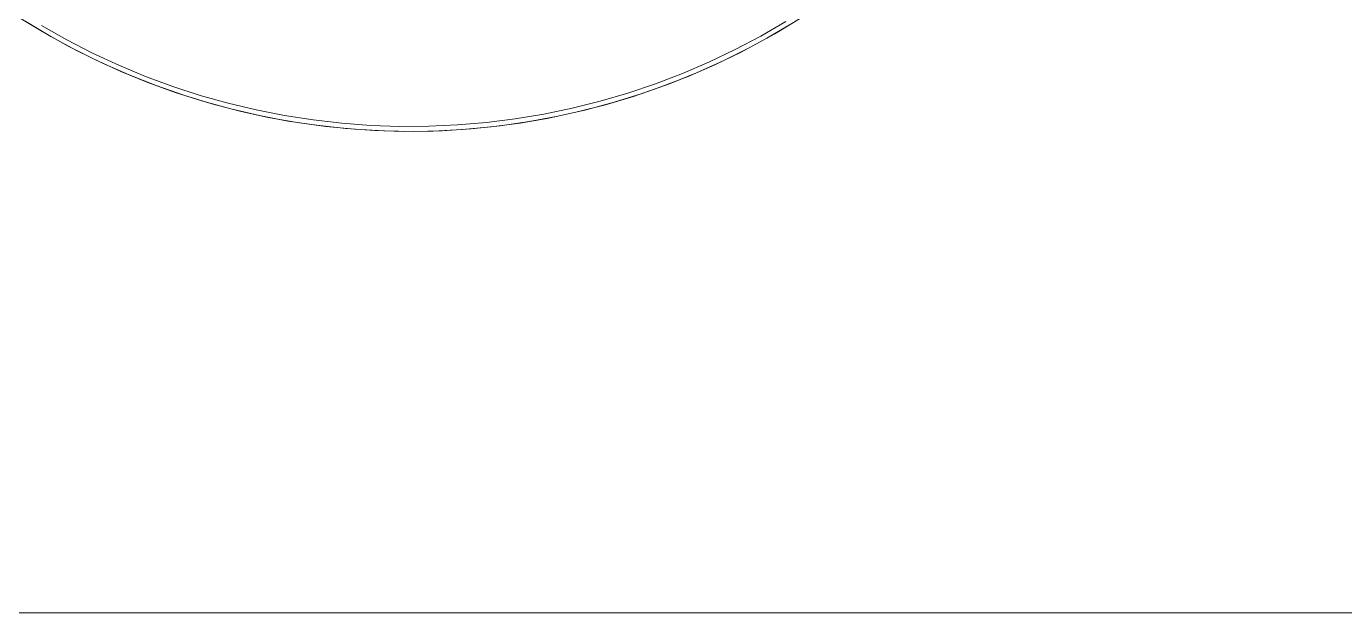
# Model space of a CAD drawing. Header units: millimetres. Extents: x -22227 to 20164, y 15335 to 61747.
# Drawn here: x -6432 to -5887, y 60747 to 60989 of the extents above; entities that cross this region are included whole.
import ezdxf

# ---------------------------------------------------------------- set-up
doc = ezdxf.new("R2010")
doc.units = ezdxf.units.MM
doc.layers.add('M-EQPM', color=7, linetype='Continuous', lineweight=5)

# ---------------------------------------------------------------- blocks, each defined once
blk = doc.blocks.new('DanNong_VRV - OD-A-1-1235631-MẶT BẰNG BỐ TRÍ THIẾT BỊ')
at = {"layer": 'M-EQPM'}
for p, q in [((-885, -311.78), (655, -311.78)), ((655, -311.78), (-885, -311.78)), ((-841.21, -311.78), (585, -311.78)), ((-12.64, -311.78), (-841.21, -311.78)), ((-841.21, -311.78), (-12.64, -311.78)), ((-550.11, -311.78), (-559.7, -311.78)), ((-444.61, -311.78), (-551.61, -311.78)), ((-551.61, -311.78), (-516.96, -311.78)), ((-550.11, -311.78), (-540.53, -311.78)), ((-516.96, -311.78), (-444.63, -311.78)), ((-498.45, -311.78), (-513.84, -311.78)), ((-508.64, -311.78), (485.5, -311.78)), ((-498.45, -311.78), (-483.06, -311.78)), ((-479.91, -311.78), (-276.36, -311.78)), ((-479.91, -311.78), (-463.14, -311.78)), ((-293.14, -311.78), (-463.14, -311.78)), ((-422.03, -311.78), (-383.93, -311.78)), ((-392.46, -311.78), (-325.93, -311.78)), ((-392.46, -311.78), (-325.93, -311.78)), ((-392.08, -311.78), (-387.08, -311.78)), ((-387.75, -311.78), (-365.55, -311.78)), ((-66.64, -311.78), (-387.08, -311.78)), ((-66.64, -311.78), (-387.08, -311.78)), ((-386.64, -311.78), (-381.64, -311.78)), ((-386.64, -311.78), (-381.64, -311.78)), ((-386.64, -311.78), (-381.64, -311.78)), ((-386.64, -311.78), (-381.64, -311.78)), ((-66.64, -311.78), (-381.64, -311.78)), ((-381.64, -311.78), (-66.64, -311.78)), ((-66.64, -311.78), (-381.64, -311.78)), ((-66.64, -311.78), (-381.64, -311.78)), ((-66.64, -311.78), (-381.64, -311.78)), ((-66.64, -311.78), (-381.64, -311.78)), ((-66.64, -311.78), (-381.64, -311.78)), ((-66.64, -311.78), (-381.64, -311.78)), ((-360.62, -311.78), (-280.62, -311.78)), ((-338.3, -311.78), (-307.98, -311.78)), ((-338.26, -311.78), (-307.94, -311.78)), ((-308.14, -311.78), (-246.36, -311.78)), ((-308.14, -311.78), (-246.36, -311.78)), ((-293.14, -311.78), (-276.36, -311.78)), ((-292.46, -311.78), (-225.93, -311.78)), ((-292.46, -311.78), (-225.93, -311.78)), ((-223.09, -311.78), (616.87, -311.78)), ((-223.09, -311.78), (616.87, -311.78)), ((-223.09, -311.78), (616.87, -311.78)), ((-223.09, -311.78), (616.87, -311.78)), ((-223.09, -311.78), (616.87, -311.78)), ((-223.09, -311.78), (616.87, -311.78)), ((-223.09, -311.78), (616.87, -311.78)), ((-223.09, -311.78), (616.87, -311.78)), ((-223.09, -311.78), (616.87, -311.78)), ((-116.63, -311.78), (-140.28, -311.78)), ((-133.86, -311.78), (-102.66, -311.78)), ((-133.86, -311.78), (-102.66, -311.78)), ((-130.53, -311.78), (-105.38, -311.78)), ((-130.53, -311.78), (-105.38, -311.78)), ((-127.74, -311.78), (-105.54, -311.78)), ((-116.63, -311.78), (-92.98, -311.78)), ((-66.64, -311.78), (-61.64, -311.78)), ((-66.64, -311.78), (-61.64, -311.78)), ((-66.64, -311.78), (-61.64, -311.78)), ((-66.64, -311.78), (-61.64, -311.78)), ((-66.64, -311.78), (-61.64, -311.78))]:
    blk.add_line(p, q, dxfattribs=at)
at = {"layer": 'M-EQPM', "flags": 128}
for points in [[(-601.42, -67.41), (-591.07, -73.56), (-580.48, -79.29), (-569.67, -84.59), (-558.66, -89.46), (-547.46, -93.88), (-536.1, -97.86), (-524.58, -101.37), (-512.94, -104.42), (-501.18, -107), (-489.32, -109.11), (-477.4, -110.75), (-465.41, -111.9), (-453.39, -112.58), (-441.35, -112.78), (-429.32, -112.49), (-417.3, -111.72), (-405.33, -110.47), (-393.41, -108.75), (-381.58, -106.55), (-369.84, -103.88), (-358.22, -100.74), (-346.73, -97.13), (-335.39, -93.08), (-324.23, -88.57), (-313.26, -83.62), (-302.49, -78.23), (-291.95, -72.42), (-281.64, -66.19)], [(-601.42, -67.41), (-591.07, -73.56), (-580.48, -79.29), (-569.67, -84.59), (-558.66, -89.46), (-547.46, -93.88), (-536.1, -97.86), (-524.58, -101.37), (-512.94, -104.42), (-501.18, -107), (-489.32, -109.11), (-477.4, -110.75), (-465.41, -111.9), (-453.39, -112.58), (-441.35, -112.78), (-429.32, -112.49), (-417.3, -111.72), (-405.33, -110.47), (-393.41, -108.75), (-381.58, -106.55), (-369.84, -103.88), (-358.22, -100.74), (-346.73, -97.13), (-335.39, -93.08), (-324.23, -88.57), (-313.26, -83.62), (-302.49, -78.23), (-291.95, -72.42), (-281.64, -66.19)], [(-287.39, -67.4), (-297.74, -73.4), (-308.32, -78.98), (-319.11, -84.13), (-330.1, -88.85), (-341.27, -93.12), (-352.6, -96.94), (-364.07, -100.31), (-375.68, -103.21), (-387.38, -105.65), (-399.18, -107.62), (-411.04, -109.12), (-422.96, -110.14), (-434.91, -110.68), (-446.87, -110.75), (-458.82, -110.33), (-470.74, -109.44), (-482.62, -108.07), (-494.44, -106.23), (-506.17, -103.92), (-517.81, -101.14), (-529.32, -97.9), (-540.69, -94.2), (-551.9, -90.04), (-562.94, -85.45), (-573.79, -80.41), (-584.43, -74.94), (-594.84, -69.06)], [(-287.39, -67.4), (-297.74, -73.4), (-308.32, -78.98), (-319.11, -84.13), (-330.1, -88.85), (-341.27, -93.12), (-352.6, -96.94), (-364.07, -100.31), (-375.68, -103.21), (-387.38, -105.65), (-399.18, -107.62), (-411.04, -109.12), (-422.96, -110.14), (-434.91, -110.68), (-446.87, -110.75), (-458.82, -110.33), (-470.74, -109.44), (-482.62, -108.07), (-494.44, -106.23), (-506.17, -103.92), (-517.81, -101.14), (-529.32, -97.9), (-540.69, -94.2), (-551.9, -90.04), (-562.94, -85.45), (-573.79, -80.41), (-584.43, -74.94), (-594.84, -69.06)], [(-604.62, -65.39), (-594.35, -71.67), (-583.84, -77.53), (-573.1, -82.97), (-562.15, -87.98), (-551.01, -92.54), (-539.69, -96.65), (-528.22, -100.31), (-516.61, -103.51), (-504.89, -106.24), (-493.06, -108.5), (-481.16, -110.28), (-469.19, -111.59), (-457.18, -112.42), (-445.14, -112.77), (-433.11, -112.63), (-421.08, -112.01), (-409.09, -110.92), (-397.16, -109.34), (-385.29, -107.29), (-373.52, -104.77), (-361.86, -101.77), (-350.33, -98.32), (-338.94, -94.4), (-327.73, -90.04), (-316.69, -85.22), (-305.86, -79.97), (-295.24, -74.3), (-284.86, -68.2)], [(-287.39, -67.4), (-297.74, -73.4), (-308.32, -78.98), (-319.11, -84.13), (-330.1, -88.85), (-341.27, -93.12), (-352.6, -96.94), (-364.07, -100.31), (-375.68, -103.21), (-387.38, -105.65), (-399.18, -107.62), (-411.04, -109.12), (-422.96, -110.14), (-434.91, -110.68), (-446.87, -110.75), (-458.82, -110.33), (-470.74, -109.44), (-482.62, -108.07), (-494.44, -106.23), (-506.17, -103.92), (-517.81, -101.14), (-529.32, -97.9), (-540.69, -94.2), (-551.9, -90.04), (-562.94, -85.45), (-573.79, -80.41), (-584.43, -74.94), (-594.84, -69.06)]]:
    blk.add_lwpolyline(points, dxfattribs=at)
blk = doc.blocks.new('DanNong_VRV - OD-A-1-V165-MẶT BẰNG BỐ TRÍ THIẾT BỊ')
at = {"layer": 'M-EQPM'}
for p, q in [((-885, -311.78), (655, -311.78)), ((655, -311.78), (-885, -311.78)), ((-841.21, -311.78), (585, -311.78)), ((-12.64, -311.78), (-841.21, -311.78)), ((-841.21, -311.78), (-12.64, -311.78)), ((-550.11, -311.78), (-559.7, -311.78)), ((-444.61, -311.78), (-551.61, -311.78)), ((-551.61, -311.78), (-516.96, -311.78)), ((-550.11, -311.78), (-540.53, -311.78)), ((-516.96, -311.78), (-444.63, -311.78)), ((-498.45, -311.78), (-513.84, -311.78)), ((-508.64, -311.78), (485.5, -311.78)), ((-498.45, -311.78), (-483.06, -311.78)), ((-479.91, -311.78), (-276.36, -311.78)), ((-479.91, -311.78), (-463.14, -311.78)), ((-293.14, -311.78), (-463.14, -311.78)), ((-422.03, -311.78), (-383.93, -311.78)), ((-392.46, -311.78), (-325.93, -311.78)), ((-392.46, -311.78), (-325.93, -311.78)), ((-392.08, -311.78), (-387.08, -311.78)), ((-387.75, -311.78), (-365.55, -311.78)), ((-66.64, -311.78), (-387.08, -311.78)), ((-66.64, -311.78), (-387.08, -311.78)), ((-386.64, -311.78), (-381.64, -311.78)), ((-386.64, -311.78), (-381.64, -311.78)), ((-386.64, -311.78), (-381.64, -311.78)), ((-386.64, -311.78), (-381.64, -311.78)), ((-66.64, -311.78), (-381.64, -311.78)), ((-381.64, -311.78), (-66.64, -311.78)), ((-66.64, -311.78), (-381.64, -311.78)), ((-66.64, -311.78), (-381.64, -311.78)), ((-66.64, -311.78), (-381.64, -311.78)), ((-66.64, -311.78), (-381.64, -311.78)), ((-66.64, -311.78), (-381.64, -311.78)), ((-66.64, -311.78), (-381.64, -311.78)), ((-360.62, -311.78), (-280.62, -311.78)), ((-338.3, -311.78), (-307.98, -311.78)), ((-338.26, -311.78), (-307.94, -311.78)), ((-308.14, -311.78), (-246.36, -311.78)), ((-308.14, -311.78), (-246.36, -311.78)), ((-293.14, -311.78), (-276.36, -311.78)), ((-292.46, -311.78), (-225.93, -311.78)), ((-292.46, -311.78), (-225.93, -311.78)), ((-223.09, -311.78), (616.87, -311.78)), ((-223.09, -311.78), (616.87, -311.78)), ((-223.09, -311.78), (616.87, -311.78)), ((-223.09, -311.78), (616.87, -311.78)), ((-223.09, -311.78), (616.87, -311.78)), ((-223.09, -311.78), (616.87, -311.78)), ((-223.09, -311.78), (616.87, -311.78)), ((-223.09, -311.78), (616.87, -311.78)), ((-223.09, -311.78), (616.87, -311.78)), ((-116.63, -311.78), (-140.28, -311.78)), ((-133.86, -311.78), (-102.66, -311.78)), ((-133.86, -311.78), (-102.66, -311.78)), ((-130.53, -311.78), (-105.38, -311.78)), ((-130.53, -311.78), (-105.38, -311.78)), ((-127.74, -311.78), (-105.54, -311.78)), ((-116.63, -311.78), (-92.98, -311.78)), ((-66.64, -311.78), (-61.64, -311.78)), ((-66.64, -311.78), (-61.64, -311.78)), ((-66.64, -311.78), (-61.64, -311.78)), ((-66.64, -311.78), (-61.64, -311.78)), ((-66.64, -311.78), (-61.64, -311.78))]:
    blk.add_line(p, q, dxfattribs=at)
at = {"layer": 'M-EQPM', "flags": 128}
for points in [[(-601.42, -67.41), (-591.07, -73.56), (-580.48, -79.29), (-569.67, -84.59), (-558.66, -89.46), (-547.46, -93.88), (-536.1, -97.86), (-524.58, -101.37), (-512.94, -104.42), (-501.18, -107), (-489.32, -109.11), (-477.4, -110.75), (-465.41, -111.9), (-453.39, -112.58), (-441.35, -112.78), (-429.32, -112.49), (-417.3, -111.72), (-405.33, -110.47), (-393.41, -108.75), (-381.58, -106.55), (-369.84, -103.88), (-358.22, -100.74), (-346.73, -97.13), (-335.39, -93.08), (-324.23, -88.57), (-313.26, -83.62), (-302.49, -78.23), (-291.95, -72.42), (-281.64, -66.19)], [(-601.42, -67.41), (-591.07, -73.56), (-580.48, -79.29), (-569.67, -84.59), (-558.66, -89.46), (-547.46, -93.88), (-536.1, -97.86), (-524.58, -101.37), (-512.94, -104.42), (-501.18, -107), (-489.32, -109.11), (-477.4, -110.75), (-465.41, -111.9), (-453.39, -112.58), (-441.35, -112.78), (-429.32, -112.49), (-417.3, -111.72), (-405.33, -110.47), (-393.41, -108.75), (-381.58, -106.55), (-369.84, -103.88), (-358.22, -100.74), (-346.73, -97.13), (-335.39, -93.08), (-324.23, -88.57), (-313.26, -83.62), (-302.49, -78.23), (-291.95, -72.42), (-281.64, -66.19)], [(-287.39, -67.4), (-297.74, -73.4), (-308.32, -78.98), (-319.11, -84.13), (-330.1, -88.85), (-341.27, -93.12), (-352.6, -96.94), (-364.07, -100.31), (-375.68, -103.21), (-387.38, -105.65), (-399.18, -107.62), (-411.04, -109.12), (-422.96, -110.14), (-434.91, -110.68), (-446.87, -110.75), (-458.82, -110.33), (-470.74, -109.44), (-482.62, -108.07), (-494.44, -106.23), (-506.17, -103.92), (-517.81, -101.14), (-529.32, -97.9), (-540.69, -94.2), (-551.9, -90.04), (-562.94, -85.45), (-573.79, -80.41), (-584.43, -74.94), (-594.84, -69.06)], [(-287.39, -67.4), (-297.74, -73.4), (-308.32, -78.98), (-319.11, -84.13), (-330.1, -88.85), (-341.27, -93.12), (-352.6, -96.94), (-364.07, -100.31), (-375.68, -103.21), (-387.38, -105.65), (-399.18, -107.62), (-411.04, -109.12), (-422.96, -110.14), (-434.91, -110.68), (-446.87, -110.75), (-458.82, -110.33), (-470.74, -109.44), (-482.62, -108.07), (-494.44, -106.23), (-506.17, -103.92), (-517.81, -101.14), (-529.32, -97.9), (-540.69, -94.2), (-551.9, -90.04), (-562.94, -85.45), (-573.79, -80.41), (-584.43, -74.94), (-594.84, -69.06)], [(-604.62, -65.39), (-594.35, -71.67), (-583.84, -77.53), (-573.1, -82.97), (-562.15, -87.98), (-551.01, -92.54), (-539.69, -96.65), (-528.22, -100.31), (-516.61, -103.51), (-504.89, -106.24), (-493.06, -108.5), (-481.16, -110.28), (-469.19, -111.59), (-457.18, -112.42), (-445.14, -112.77), (-433.11, -112.63), (-421.08, -112.01), (-409.09, -110.92), (-397.16, -109.34), (-385.29, -107.29), (-373.52, -104.77), (-361.86, -101.77), (-350.33, -98.32), (-338.94, -94.4), (-327.73, -90.04), (-316.69, -85.22), (-305.86, -79.97), (-295.24, -74.3), (-284.86, -68.2)], [(-287.39, -67.4), (-297.74, -73.4), (-308.32, -78.98), (-319.11, -84.13), (-330.1, -88.85), (-341.27, -93.12), (-352.6, -96.94), (-364.07, -100.31), (-375.68, -103.21), (-387.38, -105.65), (-399.18, -107.62), (-411.04, -109.12), (-422.96, -110.14), (-434.91, -110.68), (-446.87, -110.75), (-458.82, -110.33), (-470.74, -109.44), (-482.62, -108.07), (-494.44, -106.23), (-506.17, -103.92), (-517.81, -101.14), (-529.32, -97.9), (-540.69, -94.2), (-551.9, -90.04), (-562.94, -85.45), (-573.79, -80.41), (-584.43, -74.94), (-594.84, -69.06)]]:
    blk.add_lwpolyline(points, dxfattribs=at)
blk = doc.blocks.new('DanNong_VRV - OD-A-1-V174-MẶT BẰNG BỐ TRÍ THIẾT BỊ')
at = {"layer": 'M-EQPM'}
for p, q in [((-885, -311.78), (655, -311.78)), ((655, -311.78), (-885, -311.78)), ((-885, -311.78), (655, -311.78)), ((655, -311.78), (-885, -311.78)), ((-841.21, -311.78), (585, -311.78)), ((-12.64, -311.78), (-841.21, -311.78)), ((-841.21, -311.78), (-12.64, -311.78)), ((-841.21, -311.78), (585, -311.78)), ((-12.64, -311.78), (-841.21, -311.78)), ((-841.21, -311.78), (-12.64, -311.78)), ((-550.11, -311.78), (-559.7, -311.78)), ((-550.11, -311.78), (-559.7, -311.78)), ((-444.61, -311.78), (-551.61, -311.78)), ((-551.61, -311.78), (-516.96, -311.78)), ((-444.61, -311.78), (-551.61, -311.78)), ((-551.61, -311.78), (-516.96, -311.78)), ((-550.11, -311.78), (-540.53, -311.78)), ((-550.11, -311.78), (-540.53, -311.78)), ((-516.96, -311.78), (-444.63, -311.78)), ((-516.96, -311.78), (-444.63, -311.78)), ((-498.45, -311.78), (-513.84, -311.78)), ((-498.45, -311.78), (-513.84, -311.78)), ((-508.64, -311.78), (485.5, -311.78)), ((-508.64, -311.78), (485.5, -311.78)), ((-498.45, -311.78), (-483.06, -311.78)), ((-498.45, -311.78), (-483.06, -311.78)), ((-479.91, -311.78), (-276.36, -311.78)), ((-479.91, -311.78), (-463.14, -311.78)), ((-479.91, -311.78), (-276.36, -311.78)), ((-479.91, -311.78), (-463.14, -311.78)), ((-293.14, -311.78), (-463.14, -311.78)), ((-293.14, -311.78), (-463.14, -311.78)), ((-422.03, -311.78), (-383.93, -311.78)), ((-422.03, -311.78), (-383.93, -311.78)), ((-392.46, -311.78), (-325.93, -311.78)), ((-392.46, -311.78), (-325.93, -311.78)), ((-392.46, -311.78), (-325.93, -311.78)), ((-392.46, -311.78), (-325.93, -311.78)), ((-392.08, -311.78), (-387.08, -311.78)), ((-392.08, -311.78), (-387.08, -311.78)), ((-387.75, -311.78), (-365.55, -311.78)), ((-387.75, -311.78), (-365.55, -311.78)), ((-66.64, -311.78), (-387.08, -311.78)), ((-66.64, -311.78), (-387.08, -311.78)), ((-66.64, -311.78), (-387.08, -311.78)), ((-66.64, -311.78), (-387.08, -311.78)), ((-386.64, -311.78), (-381.64, -311.78)), ((-386.64, -311.78), (-381.64, -311.78)), ((-386.64, -311.78), (-381.64, -311.78)), ((-386.64, -311.78), (-381.64, -311.78)), ((-386.64, -311.78), (-381.64, -311.78)), ((-386.64, -311.78), (-381.64, -311.78)), ((-386.64, -311.78), (-381.64, -311.78)), ((-386.64, -311.78), (-381.64, -311.78)), ((-66.64, -311.78), (-381.64, -311.78)), ((-381.64, -311.78), (-66.64, -311.78)), ((-66.64, -311.78), (-381.64, -311.78)), ((-66.64, -311.78), (-381.64, -311.78)), ((-66.64, -311.78), (-381.64, -311.78)), ((-66.64, -311.78), (-381.64, -311.78)), ((-66.64, -311.78), (-381.64, -311.78)), ((-66.64, -311.78), (-381.64, -311.78)), ((-66.64, -311.78), (-381.64, -311.78)), ((-381.64, -311.78), (-66.64, -311.78)), ((-66.64, -311.78), (-381.64, -311.78)), ((-66.64, -311.78), (-381.64, -311.78)), ((-66.64, -311.78), (-381.64, -311.78)), ((-66.64, -311.78), (-381.64, -311.78)), ((-66.64, -311.78), (-381.64, -311.78)), ((-66.64, -311.78), (-381.64, -311.78)), ((-360.62, -311.78), (-280.62, -311.78)), ((-360.62, -311.78), (-280.62, -311.78)), ((-338.3, -311.78), (-307.98, -311.78)), ((-338.3, -311.78), (-307.98, -311.78)), ((-338.26, -311.78), (-307.94, -311.78)), ((-338.26, -311.78), (-307.94, -311.78)), ((-308.14, -311.78), (-246.36, -311.78)), ((-308.14, -311.78), (-246.36, -311.78)), ((-308.14, -311.78), (-246.36, -311.78)), ((-308.14, -311.78), (-246.36, -311.78)), ((-293.14, -311.78), (-276.36, -311.78)), ((-293.14, -311.78), (-276.36, -311.78)), ((-292.46, -311.78), (-225.93, -311.78)), ((-292.46, -311.78), (-225.93, -311.78)), ((-292.46, -311.78), (-225.93, -311.78)), ((-292.46, -311.78), (-225.93, -311.78)), ((-223.09, -311.78), (616.87, -311.78)), ((-223.09, -311.78), (616.87, -311.78)), ((-223.09, -311.78), (616.87, -311.78)), ((-223.09, -311.78), (616.87, -311.78)), ((-223.09, -311.78), (616.87, -311.78)), ((-223.09, -311.78), (616.87, -311.78)), ((-223.09, -311.78), (616.87, -311.78)), ((-223.09, -311.78), (616.87, -311.78)), ((-223.09, -311.78), (616.87, -311.78)), ((-223.09, -311.78), (616.87, -311.78)), ((-223.09, -311.78), (616.87, -311.78)), ((-223.09, -311.78), (616.87, -311.78)), ((-223.09, -311.78), (616.87, -311.78)), ((-223.09, -311.78), (616.87, -311.78)), ((-223.09, -311.78), (616.87, -311.78)), ((-223.09, -311.78), (616.87, -311.78)), ((-223.09, -311.78), (616.87, -311.78)), ((-223.09, -311.78), (616.87, -311.78)), ((-116.63, -311.78), (-140.28, -311.78)), ((-116.63, -311.78), (-140.28, -311.78)), ((-133.86, -311.78), (-102.66, -311.78)), ((-133.86, -311.78), (-102.66, -311.78)), ((-133.86, -311.78), (-102.66, -311.78)), ((-133.86, -311.78), (-102.66, -311.78)), ((-130.53, -311.78), (-105.38, -311.78)), ((-130.53, -311.78), (-105.38, -311.78)), ((-130.53, -311.78), (-105.38, -311.78)), ((-130.53, -311.78), (-105.38, -311.78)), ((-127.74, -311.78), (-105.54, -311.78)), ((-127.74, -311.78), (-105.54, -311.78)), ((-116.63, -311.78), (-92.98, -311.78)), ((-116.63, -311.78), (-92.98, -311.78)), ((-66.64, -311.78), (-61.64, -311.78)), ((-66.64, -311.78), (-61.64, -311.78)), ((-66.64, -311.78), (-61.64, -311.78)), ((-66.64, -311.78), (-61.64, -311.78)), ((-66.64, -311.78), (-61.64, -311.78)), ((-66.64, -311.78), (-61.64, -311.78)), ((-66.64, -311.78), (-61.64, -311.78)), ((-66.64, -311.78), (-61.64, -311.78)), ((-66.64, -311.78), (-61.64, -311.78)), ((-66.64, -311.78), (-61.64, -311.78))]:
    blk.add_line(p, q, dxfattribs=at)
at = {"layer": 'M-EQPM', "flags": 128}
for points in [[(-601.42, -67.41), (-591.07, -73.56), (-580.48, -79.29), (-569.67, -84.59), (-558.66, -89.46), (-547.46, -93.88), (-536.1, -97.86), (-524.58, -101.37), (-512.94, -104.42), (-501.18, -107), (-489.32, -109.11), (-477.4, -110.75), (-465.41, -111.9), (-453.39, -112.58), (-441.35, -112.78), (-429.32, -112.49), (-417.3, -111.72), (-405.33, -110.47), (-393.41, -108.75), (-381.58, -106.55), (-369.84, -103.88), (-358.22, -100.74), (-346.73, -97.13), (-335.39, -93.08), (-324.23, -88.57), (-313.26, -83.62), (-302.49, -78.23), (-291.95, -72.42), (-281.64, -66.19)], [(-601.42, -67.41), (-591.07, -73.56), (-580.48, -79.29), (-569.67, -84.59), (-558.66, -89.46), (-547.46, -93.88), (-536.1, -97.86), (-524.58, -101.37), (-512.94, -104.42), (-501.18, -107), (-489.32, -109.11), (-477.4, -110.75), (-465.41, -111.9), (-453.39, -112.58), (-441.35, -112.78), (-429.32, -112.49), (-417.3, -111.72), (-405.33, -110.47), (-393.41, -108.75), (-381.58, -106.55), (-369.84, -103.88), (-358.22, -100.74), (-346.73, -97.13), (-335.39, -93.08), (-324.23, -88.57), (-313.26, -83.62), (-302.49, -78.23), (-291.95, -72.42), (-281.64, -66.19)], [(-601.42, -67.41), (-591.07, -73.56), (-580.48, -79.29), (-569.67, -84.59), (-558.66, -89.46), (-547.46, -93.88), (-536.1, -97.86), (-524.58, -101.37), (-512.94, -104.42), (-501.18, -107), (-489.32, -109.11), (-477.4, -110.75), (-465.41, -111.9), (-453.39, -112.58), (-441.35, -112.78), (-429.32, -112.49), (-417.3, -111.72), (-405.33, -110.47), (-393.41, -108.75), (-381.58, -106.55), (-369.84, -103.88), (-358.22, -100.74), (-346.73, -97.13), (-335.39, -93.08), (-324.23, -88.57), (-313.26, -83.62), (-302.49, -78.23), (-291.95, -72.42), (-281.64, -66.19)], [(-601.42, -67.41), (-591.07, -73.56), (-580.48, -79.29), (-569.67, -84.59), (-558.66, -89.46), (-547.46, -93.88), (-536.1, -97.86), (-524.58, -101.37), (-512.94, -104.42), (-501.18, -107), (-489.32, -109.11), (-477.4, -110.75), (-465.41, -111.9), (-453.39, -112.58), (-441.35, -112.78), (-429.32, -112.49), (-417.3, -111.72), (-405.33, -110.47), (-393.41, -108.75), (-381.58, -106.55), (-369.84, -103.88), (-358.22, -100.74), (-346.73, -97.13), (-335.39, -93.08), (-324.23, -88.57), (-313.26, -83.62), (-302.49, -78.23), (-291.95, -72.42), (-281.64, -66.19)], [(-287.39, -67.4), (-297.74, -73.4), (-308.32, -78.98), (-319.11, -84.13), (-330.1, -88.85), (-341.27, -93.12), (-352.6, -96.94), (-364.07, -100.31), (-375.68, -103.21), (-387.38, -105.65), (-399.18, -107.62), (-411.04, -109.12), (-422.96, -110.14), (-434.91, -110.68), (-446.87, -110.75), (-458.82, -110.33), (-470.74, -109.44), (-482.62, -108.07), (-494.44, -106.23), (-506.17, -103.92), (-517.81, -101.14), (-529.32, -97.9), (-540.69, -94.2), (-551.9, -90.04), (-562.94, -85.45), (-573.79, -80.41), (-584.43, -74.94), (-594.84, -69.06)], [(-287.39, -67.4), (-297.74, -73.4), (-308.32, -78.98), (-319.11, -84.13), (-330.1, -88.85), (-341.27, -93.12), (-352.6, -96.94), (-364.07, -100.31), (-375.68, -103.21), (-387.38, -105.65), (-399.18, -107.62), (-411.04, -109.12), (-422.96, -110.14), (-434.91, -110.68), (-446.87, -110.75), (-458.82, -110.33), (-470.74, -109.44), (-482.62, -108.07), (-494.44, -106.23), (-506.17, -103.92), (-517.81, -101.14), (-529.32, -97.9), (-540.69, -94.2), (-551.9, -90.04), (-562.94, -85.45), (-573.79, -80.41), (-584.43, -74.94), (-594.84, -69.06)], [(-287.39, -67.4), (-297.74, -73.4), (-308.32, -78.98), (-319.11, -84.13), (-330.1, -88.85), (-341.27, -93.12), (-352.6, -96.94), (-364.07, -100.31), (-375.68, -103.21), (-387.38, -105.65), (-399.18, -107.62), (-411.04, -109.12), (-422.96, -110.14), (-434.91, -110.68), (-446.87, -110.75), (-458.82, -110.33), (-470.74, -109.44), (-482.62, -108.07), (-494.44, -106.23), (-506.17, -103.92), (-517.81, -101.14), (-529.32, -97.9), (-540.69, -94.2), (-551.9, -90.04), (-562.94, -85.45), (-573.79, -80.41), (-584.43, -74.94), (-594.84, -69.06)], [(-287.39, -67.4), (-297.74, -73.4), (-308.32, -78.98), (-319.11, -84.13), (-330.1, -88.85), (-341.27, -93.12), (-352.6, -96.94), (-364.07, -100.31), (-375.68, -103.21), (-387.38, -105.65), (-399.18, -107.62), (-411.04, -109.12), (-422.96, -110.14), (-434.91, -110.68), (-446.87, -110.75), (-458.82, -110.33), (-470.74, -109.44), (-482.62, -108.07), (-494.44, -106.23), (-506.17, -103.92), (-517.81, -101.14), (-529.32, -97.9), (-540.69, -94.2), (-551.9, -90.04), (-562.94, -85.45), (-573.79, -80.41), (-584.43, -74.94), (-594.84, -69.06)], [(-604.62, -65.39), (-594.35, -71.67), (-583.84, -77.53), (-573.1, -82.97), (-562.15, -87.98), (-551.01, -92.54), (-539.69, -96.65), (-528.22, -100.31), (-516.61, -103.51), (-504.89, -106.24), (-493.06, -108.5), (-481.16, -110.28), (-469.19, -111.59), (-457.18, -112.42), (-445.14, -112.77), (-433.11, -112.63), (-421.08, -112.01), (-409.09, -110.92), (-397.16, -109.34), (-385.29, -107.29), (-373.52, -104.77), (-361.86, -101.77), (-350.33, -98.32), (-338.94, -94.4), (-327.73, -90.04), (-316.69, -85.22), (-305.86, -79.97), (-295.24, -74.3), (-284.86, -68.2)], [(-604.62, -65.39), (-594.35, -71.67), (-583.84, -77.53), (-573.1, -82.97), (-562.15, -87.98), (-551.01, -92.54), (-539.69, -96.65), (-528.22, -100.31), (-516.61, -103.51), (-504.89, -106.24), (-493.06, -108.5), (-481.16, -110.28), (-469.19, -111.59), (-457.18, -112.42), (-445.14, -112.77), (-433.11, -112.63), (-421.08, -112.01), (-409.09, -110.92), (-397.16, -109.34), (-385.29, -107.29), (-373.52, -104.77), (-361.86, -101.77), (-350.33, -98.32), (-338.94, -94.4), (-327.73, -90.04), (-316.69, -85.22), (-305.86, -79.97), (-295.24, -74.3), (-284.86, -68.2)], [(-287.39, -67.4), (-297.74, -73.4), (-308.32, -78.98), (-319.11, -84.13), (-330.1, -88.85), (-341.27, -93.12), (-352.6, -96.94), (-364.07, -100.31), (-375.68, -103.21), (-387.38, -105.65), (-399.18, -107.62), (-411.04, -109.12), (-422.96, -110.14), (-434.91, -110.68), (-446.87, -110.75), (-458.82, -110.33), (-470.74, -109.44), (-482.62, -108.07), (-494.44, -106.23), (-506.17, -103.92), (-517.81, -101.14), (-529.32, -97.9), (-540.69, -94.2), (-551.9, -90.04), (-562.94, -85.45), (-573.79, -80.41), (-584.43, -74.94), (-594.84, -69.06)], [(-287.39, -67.4), (-297.74, -73.4), (-308.32, -78.98), (-319.11, -84.13), (-330.1, -88.85), (-341.27, -93.12), (-352.6, -96.94), (-364.07, -100.31), (-375.68, -103.21), (-387.38, -105.65), (-399.18, -107.62), (-411.04, -109.12), (-422.96, -110.14), (-434.91, -110.68), (-446.87, -110.75), (-458.82, -110.33), (-470.74, -109.44), (-482.62, -108.07), (-494.44, -106.23), (-506.17, -103.92), (-517.81, -101.14), (-529.32, -97.9), (-540.69, -94.2), (-551.9, -90.04), (-562.94, -85.45), (-573.79, -80.41), (-584.43, -74.94), (-594.84, -69.06)]]:
    blk.add_lwpolyline(points, dxfattribs=at)
blk = doc.blocks.new('DanNong_VRV - OD-A-1-V179-MẶT BẰNG BỐ TRÍ THIẾT BỊ')
at = {"layer": 'M-EQPM'}
for p, q in [((-885, -311.78), (655, -311.78)), ((655, -311.78), (-885, -311.78)), ((-885, -311.78), (655, -311.78)), ((655, -311.78), (-885, -311.78)), ((-841.21, -311.78), (585, -311.78)), ((-12.64, -311.78), (-841.21, -311.78)), ((-841.21, -311.78), (-12.64, -311.78)), ((-841.21, -311.78), (585, -311.78)), ((-12.64, -311.78), (-841.21, -311.78)), ((-841.21, -311.78), (-12.64, -311.78)), ((-550.11, -311.78), (-559.7, -311.78)), ((-550.11, -311.78), (-559.7, -311.78)), ((-444.61, -311.78), (-551.61, -311.78)), ((-551.61, -311.78), (-516.96, -311.78)), ((-444.61, -311.78), (-551.61, -311.78)), ((-551.61, -311.78), (-516.96, -311.78)), ((-550.11, -311.78), (-540.53, -311.78)), ((-550.11, -311.78), (-540.53, -311.78)), ((-516.96, -311.78), (-444.63, -311.78)), ((-516.96, -311.78), (-444.63, -311.78)), ((-498.45, -311.78), (-513.84, -311.78)), ((-498.45, -311.78), (-513.84, -311.78)), ((-508.64, -311.78), (485.5, -311.78)), ((-508.64, -311.78), (485.5, -311.78)), ((-498.45, -311.78), (-483.06, -311.78)), ((-498.45, -311.78), (-483.06, -311.78)), ((-479.91, -311.78), (-276.36, -311.78)), ((-479.91, -311.78), (-463.14, -311.78)), ((-479.91, -311.78), (-276.36, -311.78)), ((-479.91, -311.78), (-463.14, -311.78)), ((-293.14, -311.78), (-463.14, -311.78)), ((-293.14, -311.78), (-463.14, -311.78)), ((-422.03, -311.78), (-383.93, -311.78)), ((-422.03, -311.78), (-383.93, -311.78)), ((-392.46, -311.78), (-325.93, -311.78)), ((-392.46, -311.78), (-325.93, -311.78)), ((-392.46, -311.78), (-325.93, -311.78)), ((-392.46, -311.78), (-325.93, -311.78)), ((-392.08, -311.78), (-387.08, -311.78)), ((-392.08, -311.78), (-387.08, -311.78)), ((-387.75, -311.78), (-365.55, -311.78)), ((-387.75, -311.78), (-365.55, -311.78)), ((-66.64, -311.78), (-387.08, -311.78)), ((-66.64, -311.78), (-387.08, -311.78)), ((-66.64, -311.78), (-387.08, -311.78)), ((-66.64, -311.78), (-387.08, -311.78)), ((-386.64, -311.78), (-381.64, -311.78)), ((-386.64, -311.78), (-381.64, -311.78)), ((-386.64, -311.78), (-381.64, -311.78)), ((-386.64, -311.78), (-381.64, -311.78)), ((-386.64, -311.78), (-381.64, -311.78)), ((-386.64, -311.78), (-381.64, -311.78)), ((-386.64, -311.78), (-381.64, -311.78)), ((-386.64, -311.78), (-381.64, -311.78)), ((-66.64, -311.78), (-381.64, -311.78)), ((-381.64, -311.78), (-66.64, -311.78)), ((-66.64, -311.78), (-381.64, -311.78)), ((-66.64, -311.78), (-381.64, -311.78)), ((-66.64, -311.78), (-381.64, -311.78)), ((-66.64, -311.78), (-381.64, -311.78)), ((-66.64, -311.78), (-381.64, -311.78)), ((-66.64, -311.78), (-381.64, -311.78)), ((-66.64, -311.78), (-381.64, -311.78)), ((-381.64, -311.78), (-66.64, -311.78)), ((-66.64, -311.78), (-381.64, -311.78)), ((-66.64, -311.78), (-381.64, -311.78)), ((-66.64, -311.78), (-381.64, -311.78)), ((-66.64, -311.78), (-381.64, -311.78)), ((-66.64, -311.78), (-381.64, -311.78)), ((-66.64, -311.78), (-381.64, -311.78)), ((-360.62, -311.78), (-280.62, -311.78)), ((-360.62, -311.78), (-280.62, -311.78)), ((-338.3, -311.78), (-307.98, -311.78)), ((-338.3, -311.78), (-307.98, -311.78)), ((-338.26, -311.78), (-307.94, -311.78)), ((-338.26, -311.78), (-307.94, -311.78)), ((-308.14, -311.78), (-246.36, -311.78)), ((-308.14, -311.78), (-246.36, -311.78)), ((-308.14, -311.78), (-246.36, -311.78)), ((-308.14, -311.78), (-246.36, -311.78)), ((-293.14, -311.78), (-276.36, -311.78)), ((-293.14, -311.78), (-276.36, -311.78)), ((-292.46, -311.78), (-225.93, -311.78)), ((-292.46, -311.78), (-225.93, -311.78)), ((-292.46, -311.78), (-225.93, -311.78)), ((-292.46, -311.78), (-225.93, -311.78)), ((-223.09, -311.78), (616.87, -311.78)), ((-223.09, -311.78), (616.87, -311.78)), ((-223.09, -311.78), (616.87, -311.78)), ((-223.09, -311.78), (616.87, -311.78)), ((-223.09, -311.78), (616.87, -311.78)), ((-223.09, -311.78), (616.87, -311.78)), ((-223.09, -311.78), (616.87, -311.78)), ((-223.09, -311.78), (616.87, -311.78)), ((-223.09, -311.78), (616.87, -311.78)), ((-223.09, -311.78), (616.87, -311.78)), ((-223.09, -311.78), (616.87, -311.78)), ((-223.09, -311.78), (616.87, -311.78)), ((-223.09, -311.78), (616.87, -311.78)), ((-223.09, -311.78), (616.87, -311.78)), ((-223.09, -311.78), (616.87, -311.78)), ((-223.09, -311.78), (616.87, -311.78)), ((-223.09, -311.78), (616.87, -311.78)), ((-223.09, -311.78), (616.87, -311.78)), ((-116.63, -311.78), (-140.28, -311.78)), ((-116.63, -311.78), (-140.28, -311.78)), ((-133.86, -311.78), (-102.66, -311.78)), ((-133.86, -311.78), (-102.66, -311.78)), ((-133.86, -311.78), (-102.66, -311.78)), ((-133.86, -311.78), (-102.66, -311.78)), ((-130.53, -311.78), (-105.38, -311.78)), ((-130.53, -311.78), (-105.38, -311.78)), ((-130.53, -311.78), (-105.38, -311.78)), ((-130.53, -311.78), (-105.38, -311.78)), ((-127.74, -311.78), (-105.54, -311.78)), ((-127.74, -311.78), (-105.54, -311.78)), ((-116.63, -311.78), (-92.98, -311.78)), ((-116.63, -311.78), (-92.98, -311.78)), ((-66.64, -311.78), (-61.64, -311.78)), ((-66.64, -311.78), (-61.64, -311.78)), ((-66.64, -311.78), (-61.64, -311.78)), ((-66.64, -311.78), (-61.64, -311.78)), ((-66.64, -311.78), (-61.64, -311.78)), ((-66.64, -311.78), (-61.64, -311.78)), ((-66.64, -311.78), (-61.64, -311.78)), ((-66.64, -311.78), (-61.64, -311.78)), ((-66.64, -311.78), (-61.64, -311.78)), ((-66.64, -311.78), (-61.64, -311.78))]:
    blk.add_line(p, q, dxfattribs=at)
at = {"layer": 'M-EQPM', "flags": 128}
for points in [[(-601.42, -67.41), (-591.07, -73.56), (-580.48, -79.29), (-569.67, -84.59), (-558.66, -89.46), (-547.46, -93.88), (-536.1, -97.86), (-524.58, -101.37), (-512.94, -104.42), (-501.18, -107), (-489.32, -109.11), (-477.4, -110.75), (-465.41, -111.9), (-453.39, -112.58), (-441.35, -112.78), (-429.32, -112.49), (-417.3, -111.72), (-405.33, -110.47), (-393.41, -108.75), (-381.58, -106.55), (-369.84, -103.88), (-358.22, -100.74), (-346.73, -97.13), (-335.39, -93.08), (-324.23, -88.57), (-313.26, -83.62), (-302.49, -78.23), (-291.95, -72.42), (-281.64, -66.19)], [(-601.42, -67.41), (-591.07, -73.56), (-580.48, -79.29), (-569.67, -84.59), (-558.66, -89.46), (-547.46, -93.88), (-536.1, -97.86), (-524.58, -101.37), (-512.94, -104.42), (-501.18, -107), (-489.32, -109.11), (-477.4, -110.75), (-465.41, -111.9), (-453.39, -112.58), (-441.35, -112.78), (-429.32, -112.49), (-417.3, -111.72), (-405.33, -110.47), (-393.41, -108.75), (-381.58, -106.55), (-369.84, -103.88), (-358.22, -100.74), (-346.73, -97.13), (-335.39, -93.08), (-324.23, -88.57), (-313.26, -83.62), (-302.49, -78.23), (-291.95, -72.42), (-281.64, -66.19)], [(-601.42, -67.41), (-591.07, -73.56), (-580.48, -79.29), (-569.67, -84.59), (-558.66, -89.46), (-547.46, -93.88), (-536.1, -97.86), (-524.58, -101.37), (-512.94, -104.42), (-501.18, -107), (-489.32, -109.11), (-477.4, -110.75), (-465.41, -111.9), (-453.39, -112.58), (-441.35, -112.78), (-429.32, -112.49), (-417.3, -111.72), (-405.33, -110.47), (-393.41, -108.75), (-381.58, -106.55), (-369.84, -103.88), (-358.22, -100.74), (-346.73, -97.13), (-335.39, -93.08), (-324.23, -88.57), (-313.26, -83.62), (-302.49, -78.23), (-291.95, -72.42), (-281.64, -66.19)], [(-601.42, -67.41), (-591.07, -73.56), (-580.48, -79.29), (-569.67, -84.59), (-558.66, -89.46), (-547.46, -93.88), (-536.1, -97.86), (-524.58, -101.37), (-512.94, -104.42), (-501.18, -107), (-489.32, -109.11), (-477.4, -110.75), (-465.41, -111.9), (-453.39, -112.58), (-441.35, -112.78), (-429.32, -112.49), (-417.3, -111.72), (-405.33, -110.47), (-393.41, -108.75), (-381.58, -106.55), (-369.84, -103.88), (-358.22, -100.74), (-346.73, -97.13), (-335.39, -93.08), (-324.23, -88.57), (-313.26, -83.62), (-302.49, -78.23), (-291.95, -72.42), (-281.64, -66.19)], [(-287.39, -67.4), (-297.74, -73.4), (-308.32, -78.98), (-319.11, -84.13), (-330.1, -88.85), (-341.27, -93.12), (-352.6, -96.94), (-364.07, -100.31), (-375.68, -103.21), (-387.38, -105.65), (-399.18, -107.62), (-411.04, -109.12), (-422.96, -110.14), (-434.91, -110.68), (-446.87, -110.75), (-458.82, -110.33), (-470.74, -109.44), (-482.62, -108.07), (-494.44, -106.23), (-506.17, -103.92), (-517.81, -101.14), (-529.32, -97.9), (-540.69, -94.2), (-551.9, -90.04), (-562.94, -85.45), (-573.79, -80.41), (-584.43, -74.94), (-594.84, -69.06)], [(-287.39, -67.4), (-297.74, -73.4), (-308.32, -78.98), (-319.11, -84.13), (-330.1, -88.85), (-341.27, -93.12), (-352.6, -96.94), (-364.07, -100.31), (-375.68, -103.21), (-387.38, -105.65), (-399.18, -107.62), (-411.04, -109.12), (-422.96, -110.14), (-434.91, -110.68), (-446.87, -110.75), (-458.82, -110.33), (-470.74, -109.44), (-482.62, -108.07), (-494.44, -106.23), (-506.17, -103.92), (-517.81, -101.14), (-529.32, -97.9), (-540.69, -94.2), (-551.9, -90.04), (-562.94, -85.45), (-573.79, -80.41), (-584.43, -74.94), (-594.84, -69.06)], [(-287.39, -67.4), (-297.74, -73.4), (-308.32, -78.98), (-319.11, -84.13), (-330.1, -88.85), (-341.27, -93.12), (-352.6, -96.94), (-364.07, -100.31), (-375.68, -103.21), (-387.38, -105.65), (-399.18, -107.62), (-411.04, -109.12), (-422.96, -110.14), (-434.91, -110.68), (-446.87, -110.75), (-458.82, -110.33), (-470.74, -109.44), (-482.62, -108.07), (-494.44, -106.23), (-506.17, -103.92), (-517.81, -101.14), (-529.32, -97.9), (-540.69, -94.2), (-551.9, -90.04), (-562.94, -85.45), (-573.79, -80.41), (-584.43, -74.94), (-594.84, -69.06)], [(-287.39, -67.4), (-297.74, -73.4), (-308.32, -78.98), (-319.11, -84.13), (-330.1, -88.85), (-341.27, -93.12), (-352.6, -96.94), (-364.07, -100.31), (-375.68, -103.21), (-387.38, -105.65), (-399.18, -107.62), (-411.04, -109.12), (-422.96, -110.14), (-434.91, -110.68), (-446.87, -110.75), (-458.82, -110.33), (-470.74, -109.44), (-482.62, -108.07), (-494.44, -106.23), (-506.17, -103.92), (-517.81, -101.14), (-529.32, -97.9), (-540.69, -94.2), (-551.9, -90.04), (-562.94, -85.45), (-573.79, -80.41), (-584.43, -74.94), (-594.84, -69.06)], [(-604.62, -65.39), (-594.35, -71.67), (-583.84, -77.53), (-573.1, -82.97), (-562.15, -87.98), (-551.01, -92.54), (-539.69, -96.65), (-528.22, -100.31), (-516.61, -103.51), (-504.89, -106.24), (-493.06, -108.5), (-481.16, -110.28), (-469.19, -111.59), (-457.18, -112.42), (-445.14, -112.77), (-433.11, -112.63), (-421.08, -112.01), (-409.09, -110.92), (-397.16, -109.34), (-385.29, -107.29), (-373.52, -104.77), (-361.86, -101.77), (-350.33, -98.32), (-338.94, -94.4), (-327.73, -90.04), (-316.69, -85.22), (-305.86, -79.97), (-295.24, -74.3), (-284.86, -68.2)], [(-604.62, -65.39), (-594.35, -71.67), (-583.84, -77.53), (-573.1, -82.97), (-562.15, -87.98), (-551.01, -92.54), (-539.69, -96.65), (-528.22, -100.31), (-516.61, -103.51), (-504.89, -106.24), (-493.06, -108.5), (-481.16, -110.28), (-469.19, -111.59), (-457.18, -112.42), (-445.14, -112.77), (-433.11, -112.63), (-421.08, -112.01), (-409.09, -110.92), (-397.16, -109.34), (-385.29, -107.29), (-373.52, -104.77), (-361.86, -101.77), (-350.33, -98.32), (-338.94, -94.4), (-327.73, -90.04), (-316.69, -85.22), (-305.86, -79.97), (-295.24, -74.3), (-284.86, -68.2)], [(-287.39, -67.4), (-297.74, -73.4), (-308.32, -78.98), (-319.11, -84.13), (-330.1, -88.85), (-341.27, -93.12), (-352.6, -96.94), (-364.07, -100.31), (-375.68, -103.21), (-387.38, -105.65), (-399.18, -107.62), (-411.04, -109.12), (-422.96, -110.14), (-434.91, -110.68), (-446.87, -110.75), (-458.82, -110.33), (-470.74, -109.44), (-482.62, -108.07), (-494.44, -106.23), (-506.17, -103.92), (-517.81, -101.14), (-529.32, -97.9), (-540.69, -94.2), (-551.9, -90.04), (-562.94, -85.45), (-573.79, -80.41), (-584.43, -74.94), (-594.84, -69.06)], [(-287.39, -67.4), (-297.74, -73.4), (-308.32, -78.98), (-319.11, -84.13), (-330.1, -88.85), (-341.27, -93.12), (-352.6, -96.94), (-364.07, -100.31), (-375.68, -103.21), (-387.38, -105.65), (-399.18, -107.62), (-411.04, -109.12), (-422.96, -110.14), (-434.91, -110.68), (-446.87, -110.75), (-458.82, -110.33), (-470.74, -109.44), (-482.62, -108.07), (-494.44, -106.23), (-506.17, -103.92), (-517.81, -101.14), (-529.32, -97.9), (-540.69, -94.2), (-551.9, -90.04), (-562.94, -85.45), (-573.79, -80.41), (-584.43, -74.94), (-594.84, -69.06)]]:
    blk.add_lwpolyline(points, dxfattribs=at)
blk = doc.blocks.new('AK-SGS-M3-Hrvt_rvt-1-MẶT BẰNG BỐ TRÍ THIẾT BỊ')
at = {"layer": 'M-EQPM', "lineweight": 9}
for name in ['DanNong_VRV - OD-A-1-1235631-MẶT BẰNG BỐ TRÍ THIẾT BỊ', 'DanNong_VRV - OD-A-1-V165-MẶT BẰNG BỐ TRÍ THIẾT BỊ', 'DanNong_VRV - OD-A-1-V174-MẶT BẰNG BỐ TRÍ THIẾT BỊ', 'DanNong_VRV - OD-A-1-V179-MẶT BẰNG BỐ TRÍ THIẾT BỊ']:
    blk.add_blockref(name, (-5830.9, 61058.71), dxfattribs=at)

msp = doc.modelspace()

# ---------------------------------------------------------------- block references
at = {"lineweight": 5}
msp.add_blockref('AK-SGS-M3-Hrvt_rvt-1-MẶT BẰNG BỐ TRÍ THIẾT BỊ', (0, 0), dxfattribs=at)

doc.saveas('drawing.dxf')
